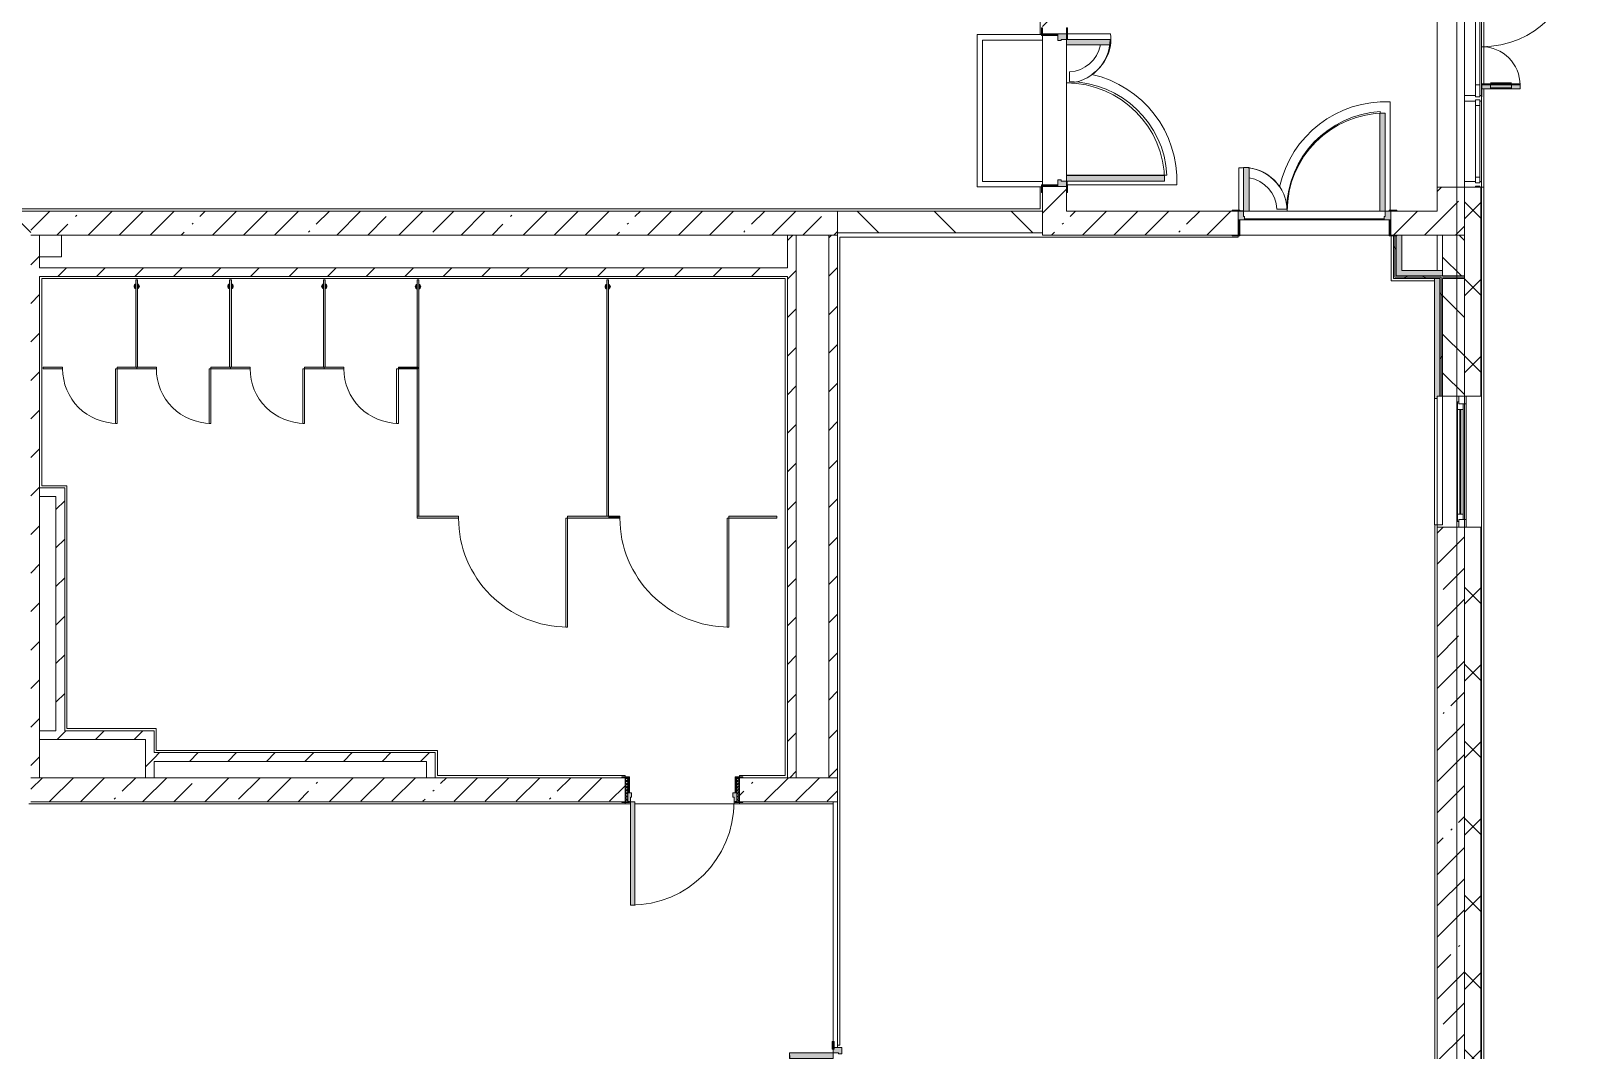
# Model space of a CAD drawing. Header units: millimetres. Extents: x -3708 to 187246, y -8553 to 29000.
# Drawn here: x 172166 to 186341, y 2900 to 12254 of the extents above; entities that cross this region are included whole.
import ezdxf

# ---------------------------------------------------------------- set-up
doc = ezdxf.new("R2010")
doc.units = ezdxf.units.MM
doc.linetypes.add('Осевая', pattern=[3175, 635, -476.25, 1587.5, -476.25])
for name, color, linetype, lineweight, true_color in [('A-DETL-GENF-4', 7, 'Continuous', 5, 0xaaaaaa), ('A-DETL-GENF-5', 7, 'Continuous', 5, 0xe2e2e2), ('A-DOOR-4', 7, 'Continuous', 5, 0xaaaaaa), ('A-DOOR-5', 7, 'Continuous', 5, 0xe2e2e2), ('A-DOOR-FRAM-3', 7, 'Continuous', 5, 0xe2e2e2), ('A-DOOR-FRAM-4', 7, 'Continuous', 5, 0xaaaaaa), ('A-FLOR-1', 7, 'Continuous', 5, 0xaaaaaa), ('A-GENM-1', 7, 'Continuous', 5, 0xe2ddcd), ('I-WALL-2', 7, 'Continuous', 9, 0xe7e7e7)]:
    doc.layers.add(name, color=color, linetype=linetype, lineweight=lineweight, true_color=true_color)
for name, color, linetype, lineweight in [('A-DOOR-6', 7, 'Continuous', 5), ('A-GENM', 7, 'Continuous', 5), ('A-GLAZ-2', 7, 'Continuous', 5), ('A-GLAZ-CWMG-2', 7, 'Continuous', 5), ('A-WALL', 7, 'Continuous', 9), ('A-WALL-2', 7, 'Continuous', 5), ('I-WALL-3', 7, 'Continuous', 5), ('Оси', 7, 'Continuous', 9), ('Оси-2', 7, 'Осевая', 9)]:
    doc.layers.add(name, color=color, linetype=linetype, lineweight=lineweight)
pattern_1 = [(45, (60236.27, 0), (-285.1231, 285.1231), []), (45, (60521.4, 0), (-285.1231, 285.1231), [504.031, -100.806, 16.764, -84.042])]
pattern_2 = [(45, (60236.27, 0), (-176.7767, 176.7767), [])]
pattern_3 = [(45, (60236.3, 0), (-530.33, 530.33), []), (135, (60236.3, 0), (-530.33, -530.33), [])]

# ---------------------------------------------------------------- blocks, each defined once
blk = doc.blocks.new('110_Дверь_СКБ_2Ст - Д-5_п_ Из игровой в коридор-32679362-1_7_1_птичка')
at = {"layer": 'A-DOOR-5'}
for points in [[(616, 110), (662, 110), (662, 1010), (612, 1010), (612, 110)], [(-638, 110), (-588, 110), (-591, 510), (-638, 506), (-638, 112)], [(712, -110), (712, 30), (698, 28), (698, -110)]]:
    blk.add_hatch(color=256, dxfattribs=at).paths.add_polyline_path(points)
h = blk.add_hatch(color=256, dxfattribs=at)
h.paths.add_polyline_path([(652, 30), (712, 30), (712, 110), (662, 109), (662, 60), (652, 60)])
h.paths.add_polyline_path([(-643, 30), (-628, 30), (-628, 60), (-638, 60), (-638, 110), (-688, 110), (-688, 30), (-672, 30)])
at = {"layer": 'A-DOOR-FRAM-3'}
for points in [[(-681, 110), (-672, 112), (-672, 118), (-742, 118), (-742, 110), (-688, 110)], [(-672, -110), (-672, 30), (-688, 30), (-688, -110)], [(718, 110), (768, 110), (768, 118), (698, 118), (698, 110), (712, 110)], [(-672, -118), (-672, -110), (-742, -110), (-742, -118), (-688, -118)], [(763, -118), (768, -118), (763, -110), (698, -110), (698, -118), (759, -118)]]:
    blk.add_hatch(color=256, dxfattribs=at).paths.add_polyline_path(points)
at = {"layer": 'A-DOOR-4'}
for p, q in [((662, 1010), (612, 1010)), ((612, 1010), (612, 110)), ((662, 110), (662, 1010)), ((-638, 510), (-638, 110)), ((-588, 510), (-638, 510)), ((-588, 110), (-588, 510)), ((-638, 110), (-588, 110)), ((612, 110), (662, 110))]:
    blk.add_line(p, q, dxfattribs=at)
for centre, radius, start, end in [((662, 110), 900, 90, 180), ((-638, 110), 400, 360, 90)]:
    blk.add_arc(centre, radius, start, end, dxfattribs=at)
at = {"layer": 'A-DOOR-FRAM-4'}
for p, q in [((-672, 118), (-742, 118)), ((-742, 118), (-742, 110)), ((-742, 110), (-672, 110)), ((-638, 110), (-688, 110)), ((-688, 110), (-688, 30)), ((-688, 30), (-628, 30)), ((-672, 30), (-688, 30)), ((-688, 30), (-688, -110)), ((-672, 110), (-672, 118)), ((-672, -110), (-672, 30)), ((-638, 60), (-638, 110)), ((-628, 60), (-638, 60)), ((-628, 30), (-628, 60)), ((662, 60), (652, 60)), ((652, 60), (652, 30)), ((652, 30), (712, 30)), ((662, 110), (662, 60)), ((712, 110), (662, 110)), ((768, 118), (698, 118)), ((698, 118), (698, 110)), ((698, 110), (768, 110)), ((712, 30), (698, 30)), ((698, 30), (698, -110)), ((712, 30), (712, 110)), ((712, -110), (712, 30)), ((768, 110), (768, 118)), ((-672, -110), (-742, -110)), ((-742, -110), (-742, -118)), ((-742, -118), (-672, -118)), ((-688, -110), (-672, -110)), ((-672, -118), (-672, -110)), ((698, -110), (712, -110)), ((768, -110), (698, -110)), ((698, -110), (698, -118)), ((698, -118), (768, -118)), ((768, -118), (768, -110))]:
    blk.add_line(p, q, dxfattribs=at)
blk = doc.blocks.new('110_Дверь_СКБ_2Ст - Д-1_л_Лестничная клетка EIS60 2-32142534-1_7_1_птичка')
at = {"layer": 'A-DOOR-5'}
for points in [[(640, 1010), (612, 1010), (612, 110), (662, 110), (662, 1010), (640, 1010)], [(-638, 510), (-638, 110), (-588, 110), (-588, 510)], [(712, 30), (697, 30), (700, -110), (712, -110)]]:
    blk.add_hatch(color=256, dxfattribs=at).paths.add_polyline_path(points)
h = blk.add_hatch(color=256, dxfattribs=at)
h.paths.add_polyline_path([(662, 110), (662, 60), (652, 60), (652, 30), (712, 33), (712, 110)])
h.paths.add_polyline_path([(-638, 110), (-688, 110), (-687, 30), (-628, 36), (-628, 60), (-638, 60), (-638, 105)])
at = {"layer": 'A-DOOR-FRAM-3'}
for points in [[(-673, 118), (-743, 118), (-743, 110), (-673, 110)], [(-673, 30), (-688, 30), (-687, -110), (-673, -110), (-673, -21)], [(730, 118), (697, 118), (697, 110), (767, 110), (767, 118)], [(-742, -110), (-743, -110), (-743, -118), (-673, -118), (-674, -110), (-688, -110)], [(767, -110), (697, -110), (699, -118), (767, -118)]]:
    blk.add_hatch(color=256, dxfattribs=at).paths.add_polyline_path(points)
at = {"layer": 'A-DOOR-4'}
for p, q in [((662, 1010), (612, 1010)), ((612, 1010), (612, 110)), ((662, 110), (662, 1010)), ((-638, 510), (-638, 110)), ((-588, 510), (-638, 510)), ((-588, 110), (-588, 510)), ((-638, 110), (-588, 110)), ((612, 110), (662, 110))]:
    blk.add_line(p, q, dxfattribs=at)
for centre, radius, start, end in [((662, 110), 900, 90, 180), ((-638, 110), 400, 360, 90)]:
    blk.add_arc(centre, radius, start, end, dxfattribs=at)
at = {"layer": 'A-DOOR-FRAM-4'}
for p, q in [((-673, 118), (-743, 118)), ((-743, 118), (-743, 110)), ((-743, 110), (-673, 110)), ((-638, 110), (-688, 110)), ((-688, 110), (-688, 30)), ((-688, 30), (-628, 30)), ((-673, 30), (-688, 30)), ((-688, 30), (-688, -110)), ((-673, 110), (-673, 118)), ((-673, -110), (-673, 30)), ((-638, 60), (-638, 110)), ((-628, 60), (-638, 60)), ((-628, 30), (-628, 60)), ((662, 60), (652, 60)), ((652, 60), (652, 30)), ((652, 30), (712, 30)), ((662, 110), (662, 60)), ((712, 110), (662, 110)), ((767, 118), (697, 118)), ((697, 118), (697, 110)), ((697, 110), (767, 110)), ((712, 30), (697, 30)), ((697, 30), (697, -110)), ((712, 30), (712, 110)), ((712, -110), (712, 30)), ((767, 110), (767, 118)), ((-673, -110), (-743, -110)), ((-743, -110), (-743, -118)), ((-743, -118), (-673, -118)), ((-688, -110), (-673, -110)), ((-673, -118), (-673, -110)), ((697, -110), (712, -110)), ((767, -110), (697, -110)), ((697, -110), (697, -118)), ((697, -118), (767, -118)), ((767, -118), (767, -110))]:
    blk.add_line(p, q, dxfattribs=at)
blk = doc.blocks.new('120_Окно_СКБ_1Ст - 120_Окно_СКБ_1Ст 1200х2500_h_ с форточкой 3-24161067-1_7_1_птичка')
at = {"layer": 'A-GLAZ-2'}
for p, q in [((-600, -127), (-600, -57)), ((-600, -57), (-530, -57)), ((600, -57), (-600, -57)), ((-530, -127), (-600, -127)), ((-600, -127), (-550, -127)), ((-530, -127), (-550, -127)), ((-550, -127), (-550, -137)), ((-550, -137), (550, -137)), ((550, -137), (-550, -137)), ((-530, -57), (-530, -127)), ((530, -87), (-530, -87)), ((-530, -87), (-530, -127)), ((-480, -137), (-480, -87)), ((-480, -107), (480, -107)), ((480, -117), (-480, -117)), ((480, -137), (480, -87)), ((530, -127), (530, -57)), ((530, -57), (600, -57)), ((530, -127), (530, -87)), ((600, -127), (530, -127)), ((550, -127), (530, -127)), ((550, -127), (600, -127)), ((550, -137), (550, -127)), ((600, -57), (600, -127))]:
    blk.add_line(p, q, dxfattribs=at)
blk = doc.blocks.new('PNS_Панель прямоугольная - Нр_Стекло - 40мм-24160822-1_7_1_птичка')
at = {"layer": 'A-GLAZ-2'}
for p, q in [((-380, 0), (-380, 40)), ((-380, 40), (-330, 40)), ((-330, 40), (330, 40)), ((-330, 40), (-330, 0)), ((380, 40), (330, 40)), ((330, 40), (330, 0)), ((380, 0), (380, 40)), ((-330, 0), (-380, 0)), ((-330, 0), (330, 0)), ((330, 0), (380, 0))]:
    blk.add_line(p, q, dxfattribs=at)
blk = doc.blocks.new('Прямоугольный импост - Импост структурный с накладкой - 160мм-23689442-1_7_1_птичка')
at = {"layer": 'A-GLAZ-CWMG-2'}
for p, q in [((125081, 11610), (125081, 10870)), ((125238, 11610), (125238, 10870))]:
    blk.add_line(p, q, dxfattribs=at)
blk = doc.blocks.new('Дверь_Витражная_СКБ_2Ст - ВН-6-31912847-1_7_1_птичка')
at = {"layer": 'A-DETL-GENF-5'}
for points in [[(-643, -20), (-643, -370), (-598, -370), (-598, -20)], [(562, -39), (562, -884), (607, -884), (607, -20), (562, -20)], [(607, -17), (607, -20), (667, -17)]]:
    blk.add_hatch(color=256, dxfattribs=at).paths.add_polyline_path(points)
at = {"layer": 'A-DETL-GENF-4'}
for p, q in [((-607, -20), (-715, -20)), ((-715, -20), (-607, -20)), ((-598, -20), (-643, -20)), ((-643, -370), (-643, -20)), ((-598, -20), (-643, -20)), ((-643, -20), (-643, -370)), ((-643, -100), (-598, -100)), ((-633, -290), (-633, -100)), ((-598, -370), (-598, -20)), ((-598, -370), (-598, -20)), ((-589, -290), (-589, -100)), ((553, -804), (553, -100)), ((562, -20), (607, -20)), ((562, -884), (562, -20)), ((562, -20), (562, -884)), ((607, -20), (562, -20)), ((607, -100), (562, -100)), ((597, -804), (597, -100)), ((607, -884), (607, -20)), ((607, -884), (607, -20)), ((607, -20), (715, -20)), ((607, -20), (715, -20)), ((-643, -290), (-598, -290)), ((-643, -370), (-598, -370)), ((-643, -370), (-598, -370)), ((607, -804), (562, -804)), ((607, -884), (562, -884)), ((562, -884), (607, -884))]:
    blk.add_line(p, q, dxfattribs=at)
at = {"layer": 'A-DOOR-4'}
for p, q in [((-715, 40), (-607, 40)), ((-715, 0), (-715, 40)), ((-607, 40), (-607, 0)), ((607, 40), (715, 40)), ((607, 0), (607, 40)), ((715, 40), (715, 0)), ((-607, 0), (-715, 0)), ((-607, -370), (-607, -20)), ((715, 0), (607, 0)), ((607, -884), (607, -20))]:
    blk.add_line(p, q, dxfattribs=at)
for centre, radius, start, end in [((-607, -20), 350, 270, 0), ((607, -20), 864, 180, 270)]:
    blk.add_arc(centre, radius, start, end, dxfattribs=at)
blk = doc.blocks.new('Прямоугольный импост - Импост структурный с накладкой - 160мм-23689444-1_7_1_птичка')
at = {"layer": 'A-GLAZ-CWMG-2'}
for p, q in [((125081, 13070), (125081, 11660)), ((125238, 13070), (125238, 11660)), ((125181, 12972), (125181, 11758)), ((125221, 12972), (125221, 11758))]:
    blk.add_line(p, q, dxfattribs=at)
blk = doc.blocks.new('Прямоугольный импост - Импост структурный с накладкой - 160мм-22960522-1_7_1_птичка')
at = {"layer": 'A-GLAZ-CWMG-2'}
for p, q in [((-25, 0), (-25, 17)), ((-25, 17), (25, 17)), ((25, 17), (25, 0)), ((-25, -140), (-25, -40)), ((25, -140), (-25, -140)), ((25, -40), (25, -140))]:
    blk.add_line(p, q, dxfattribs=at)
blk = doc.blocks.new('Прямоугольный импост - Импост структурный с накладкой - 160мм-18691766-1_7_1_птичка')
at = {"layer": 'A-GLAZ-CWMG-2'}
for p, q in [((0, 17), (-50, 17)), ((-50, 17), (-50, 0)), ((-10, -40), (-10, 0)), ((-10, 0), (0, 0)), ((0, 0), (0, 17)), ((-50, -40), (-50, -140)), ((-50, -140), (0, -140)), ((0, -40), (-10, -40)), ((0, -140), (0, -40))]:
    blk.add_line(p, q, dxfattribs=at)
blk = doc.blocks.new('110_Дверь_СКБ_2Ст - Д-5_п__в составе перегородки _не входит в спец__-32680960-1_7_1_птичка')
at = {"layer": 'A-DOOR-5'}
for points in [[(-638, 0), (-588, 0), (-588, 901), (-638, 901), (-638, 40)], [(612, 0), (662, 0), (662, 401), (612, 401), (612, 40)]]:
    blk.add_hatch(color=256, dxfattribs=at).paths.add_polyline_path(points)
h = blk.add_hatch(color=256, dxfattribs=at)
h.paths.add_polyline_path([(-688, -20), (-688, -79), (-628, -79), (-628, -49), (-638, -49), (-638, 0), (-688, 0)])
h.paths.add_polyline_path([(652, -49), (652, -79), (712, -79), (712, 0), (662, 0), (662, -49)])
at = {"layer": 'A-DOOR-FRAM-3'}
for points in [[(-743, 3), (-743, 0), (-673, 0), (-673, 8), (-743, 8)], [(697, 0), (767, 0), (767, 8), (697, 8)], [(-743, -9), (-688, -9), (-688, -1), (-743, -1)], [(712, -9), (767, -9), (767, -1), (712, -1)]]:
    blk.add_hatch(color=256, dxfattribs=at).paths.add_polyline_path(points)
at = {"layer": 'A-DOOR-4'}
for p, q in [((-638, 901), (-638, 0)), ((-588, 901), (-638, 901)), ((-588, 0), (-588, 901)), ((662, 401), (612, 401)), ((612, 401), (612, 0)), ((662, 0), (662, 401)), ((-638, 0), (-588, 0)), ((612, 0), (662, 0))]:
    blk.add_line(p, q, dxfattribs=at)
for centre, radius, start, end in [((-638, 0), 900, 0, 90), ((662, 0), 400, 90, 180)]:
    blk.add_arc(centre, radius, start, end, dxfattribs=at)
at = {"layer": 'A-DOOR-FRAM-4'}
for p, q in [((-673, 8), (-743, 8)), ((-743, 8), (-743, 0)), ((-743, 0), (-673, 0)), ((-638, 0), (-688, 0)), ((-688, 0), (-688, -79)), ((-673, 0), (-688, 0)), ((-688, 0), (-688, -1)), ((-673, 0), (-673, 8)), ((-673, -1), (-673, 0)), ((-638, -49), (-638, 0)), ((662, 0), (662, -49)), ((712, 0), (662, 0)), ((767, 8), (697, 8)), ((697, 8), (697, 0)), ((712, 0), (697, 0)), ((697, 0), (697, -1)), ((697, 0), (767, 0)), ((712, -79), (712, 0)), ((712, -1), (712, 0)), ((767, 0), (767, 8)), ((-673, -1), (-743, -1)), ((-743, -1), (-743, -9)), ((-743, -9), (-673, -9)), ((-688, -79), (-628, -79)), ((-688, -1), (-673, -1)), ((-673, -9), (-673, -1)), ((-628, -49), (-638, -49)), ((-628, -79), (-628, -49)), ((662, -49), (652, -49)), ((652, -49), (652, -79)), ((652, -79), (712, -79)), ((697, -1), (712, -1)), ((767, -1), (697, -1)), ((697, -1), (697, -9)), ((697, -9), (767, -9)), ((767, -9), (767, -1))]:
    blk.add_line(p, q, dxfattribs=at)
blk = doc.blocks.new('110_Дверь_СКБ_1Ст_Внутренняя1 - Д-7а_л__950x2100h_Туалет-V194-1_7_1_птичка')
at = {"layer": 'A-DOOR-4'}
h = blk.add_hatch(dxfattribs=at)
h.set_pattern_fill('FP_118', color=256, style=0, pattern_type=2)
h.set_pattern_definition([(135, (1776.41, 174.685), (-14.14214, -14.14214), []), (225, (1776.41, 174.685), (14.14214, -14.14214), [])])
h.paths.add_polyline_path([(537.5, 110), (512.5, 104.2), (512.5, -110), (537.5, -110), (537.5, 104.2)])
at = {"layer": 'A-DOOR-5'}
h = blk.add_hatch(color=256, dxfattribs=at)
h.paths.add_polyline_path([(-487.5, 110), (-483, 30), (-452.5, 30.3), (-452.5, 70), (-462.5, 70), (-462.5, 110)])
h.paths.add_polyline_path([(487.5, 110), (487.5, 70), (477.5, 70), (477.5, 30), (512.5, 30), (512.5, 110)])
at = {"layer": 'A-DOOR-FRAM-3'}
for points in [[(447.5, 1060), (447.5, 110), (487.5, 110), (487.5, 1060)], [(-492.5, 118), (-542.5, 118), (-542.5, 110), (-472.5, 110), (-472.5, 118), (-487.5, 118)], [(-487.5, 30), (-487.5, -110), (-472.5, -110), (-472.5, 30), (-483, 30)], [(567.5, 118), (497.5, 118), (497.5, 110), (567.5, 110)], [(497.5, 30), (497.5, -110), (512.5, -110), (512.5, 30)], [(-542.5, -110), (-542.5, -118), (-472.5, -118), (-472.5, -110), (-512.5, -110)], [(512.5, -110), (497.5, -110), (497.5, -118), (567.5, -118), (567.5, -110), (537.5, -110)]]:
    blk.add_hatch(color=256, dxfattribs=at).paths.add_polyline_path(points)
at = {"layer": 'A-DOOR-FRAM-4'}
h = blk.add_hatch(dxfattribs=at)
h.set_pattern_fill('FP_119', color=256, style=0, pattern_type=2)
h.set_pattern_definition([(45, (-346.384, 174.685), (-14.1421, 14.1421), []), (135, (-346.384, 174.685), (-14.1421, -14.1421), [])])
h.paths.add_polyline_path([(-512.5, 110), (-512.5, -110), (-487.5, -110), (-487.5, 110)])
at = {"layer": 'A-DOOR-4'}
for p, q in [((487.5, 1060), (447.5, 1060)), ((447.5, 1060), (447.5, 110)), ((487.5, 110), (487.5, 1060)), ((447.5, 110), (487.5, 110))]:
    blk.add_line(p, q, dxfattribs=at)
blk.add_arc((487.5, 110), 950, 90, 180, dxfattribs=at)
at = {"layer": 'A-DOOR-FRAM-4'}
for p, q in [((-472.5, 118), (-542.5, 118)), ((-542.5, 118), (-542.5, 110)), ((-542.5, 110), (-472.5, 110)), ((-487.5, 110), (-512.5, 110)), ((-512.5, 110), (-512.5, -110)), ((-462.5, 110), (-487.5, 110)), ((-487.5, 110), (-487.5, 30)), ((-487.5, -110), (-487.5, 110)), ((-472.5, 110), (-487.5, 110)), ((-487.5, 110), (-487.5, 109)), ((-487.5, 109), (-472.5, 109)), ((-487.5, 30), (-452.5, 30)), ((-472.5, 30), (-487.5, 30)), ((-487.5, 30), (-487.5, -110)), ((-472.5, 110), (-472.5, 118)), ((-472.5, 109), (-472.5, 110)), ((-472.5, -110), (-472.5, 30)), ((-462.5, 70), (-462.5, 110)), ((-452.5, 70), (-462.5, 70)), ((-452.5, 30), (-452.5, 70)), ((487.5, 70), (477.5, 70)), ((477.5, 70), (477.5, 30)), ((477.5, 30), (512.5, 30)), ((487.5, 110), (487.5, 70)), ((512.5, 110), (487.5, 110)), ((567.5, 118), (497.5, 118)), ((497.5, 118), (497.5, 110)), ((512.5, 110), (497.5, 110)), ((497.5, 110), (497.5, 109)), ((497.5, 110), (567.5, 110)), ((497.5, 109), (512.5, 109)), ((512.5, 30), (497.5, 30)), ((497.5, 30), (497.5, -110)), ((512.5, 30), (512.5, 110)), ((537.5, 110), (512.5, 110)), ((512.5, 110), (512.5, -110)), ((512.5, 109), (512.5, 110)), ((512.5, -110), (512.5, 30)), ((537.5, -110), (537.5, 110)), ((567.5, 110), (567.5, 118)), ((-472.5, -110), (-542.5, -110)), ((-542.5, -110), (-542.5, -118)), ((-542.5, -118), (-472.5, -118)), ((-512.5, -110), (-487.5, -110)), ((-487.5, -110), (-472.5, -110)), ((-472.5, -118), (-472.5, -110)), ((497.5, -110), (512.5, -110)), ((567.5, -110), (497.5, -110)), ((497.5, -110), (497.5, -118)), ((497.5, -118), (567.5, -118)), ((512.5, -110), (537.5, -110)), ((567.5, -118), (567.5, -110))]:
    blk.add_line(p, q, dxfattribs=at)
blk = doc.blocks.new('131_Сантехническая перегородка_Дверь 5 - СД-1-30835617-1_7_1_птичка')
at = {"layer": 'A-GENM-1'}
for points in [[(250, 8), (70, 8), (70, -8), (250, -8)], [(930, 8), (750, 8), (750, -8), (930, -8)]]:
    blk.add_hatch(color=256, dxfattribs=at).paths.add_polyline_path(points)
at = {"layer": 'A-DOOR-6'}
for p, q in [((266, 508), (250, 508)), ((250, 8), (250, 508)), ((266, 8), (266, 508)), ((266, 8), (250, 8))]:
    blk.add_line(p, q, dxfattribs=at)
blk.add_arc((250, 8), 500, 360, 90, dxfattribs=at)
at = {"layer": 'A-GENM'}
for p, q in [((250, 8), (70, 8)), ((70, 8), (70, -8)), ((250, -8), (250, 8)), ((930, 8), (750, 8)), ((750, 8), (750, -8)), ((930, -8), (930, 8)), ((70, -8), (250, -8)), ((750, -8), (930, -8))]:
    blk.add_line(p, q, dxfattribs=at)
blk = doc.blocks.new('131_Сантехническая перегородка_Дверь 5 - СД-1-V195-1_7_1_птичка')
at = {"layer": 'A-GENM-1'}
for points in [[(78, 8), (78, -8), (250, -8), (250, 8)], [(750, 8), (750, -8), (930, -8), (930, 8), (922, 8)]]:
    blk.add_hatch(color=256, dxfattribs=at).paths.add_polyline_path(points)
at = {"layer": 'A-DOOR-6'}
for p, q in [((266, 508), (250, 508)), ((250, 8), (250, 508)), ((266, 8), (266, 508)), ((266, 8), (250, 8))]:
    blk.add_line(p, q, dxfattribs=at)
blk.add_arc((250, 8), 500, 360, 90, dxfattribs=at)
at = {"layer": 'A-GENM'}
for p, q in [((250, 8), (70, 8)), ((70, 8), (70, -8)), ((250, -8), (250, 8)), ((930, 8), (750, 8)), ((750, 8), (750, -8)), ((930, -8), (930, 8)), ((70, -8), (250, -8)), ((750, -8), (930, -8))]:
    blk.add_line(p, q, dxfattribs=at)
blk = doc.blocks.new('131_Сантехническая перегородка 6 - СП-1-30839354-1_7_1_птичка')
at = {"layer": 'A-GENM-1'}
blk.add_hatch(color=256, dxfattribs=at).paths.add_polyline_path([(800, -8), (800, 8), (0, 8), (0, -8), (299, -8)])
at = {"layer": 'A-GENM'}
for p, q in [((800, 8), (0, 8)), ((0, 8), (0, -8)), ((800, -8), (800, 8)), ((0, -8), (800, -8))]:
    blk.add_line(p, q, dxfattribs=at)
at = {"layer": 'A-GENM', "flags": 128}
for points in [[(71, 8), (71, 9), (71, 9), (70, 9), (70, 10), (70, 10), (69, 11), (69, 11), (68, 12), (68, 12), (67, 12), (67, 13), (66, 13), (66, 13), (65, 14), (65, 14), (64, 14), (64, 14), (63, 14), (62, 15), (62, 15), (61, 15), (61, 15), (60, 15), (59, 15), (59, 15), (58, 15), (58, 15), (57, 15), (56, 15), (56, 15), (55, 15), (55, 15), (54, 14), (54, 14), (53, 14), (52, 14), (52, 13), (51, 13), (51, 13), (50, 13), (50, 12), (49, 12), (49, 11), (48, 11), (48, 11), (48, 10), (47, 10), (47, 9), (46, 9), (46, 8), (46, 8)], [(46, -8), (46, -9), (47, -9), (47, -9), (47, -10), (48, -10), (48, -11), (49, -11), (49, -12), (50, -12), (50, -12), (51, -13), (51, -13), (52, -13), (52, -14), (53, -14), (53, -14), (54, -14), (54, -14), (55, -15), (56, -15), (56, -15), (57, -15), (57, -15), (58, -15), (59, -15), (59, -15), (60, -15), (60, -15), (61, -15), (62, -15), (62, -15), (63, -15), (63, -14), (64, -14), (64, -14), (65, -14), (66, -13), (66, -13), (67, -13), (67, -13), (68, -12), (68, -12), (69, -11), (69, -11), (69, -11), (70, -10), (70, -10), (71, -9), (71, -9), (71, -8), (71, -8)]]:
    blk.add_lwpolyline(points, dxfattribs=at)
at = {"layer": 'A-GENM'}
for radius, start, end in [(24.6, 19.9113, 160.0887), (17.6, 45, 135), (17.6, 45, 135), (15.1, 45, 135), (24.6, 199.9113, 340.0887), (17.6, 225, 315), (17.6, 225, 315), (15.1, 225, 315)]:
    blk.add_arc((59, 0), radius, start, end, dxfattribs=at)
blk = doc.blocks.new('131_Сантехническая перегородка 7 - СП-1-30858579-1_7_1_птичка')
at = {"layer": 'A-GENM-1'}
blk.add_hatch(color=256, dxfattribs=at).paths.add_polyline_path([(2166, 8), (-4, 8), (-4, -8), (2166, -8)])
at = {"layer": 'A-GENM'}
for p, q in [((2166, 8), (-4, 8)), ((-4, 8), (-4, -8)), ((2166, -8), (2166, 8)), ((-4, -8), (2166, -8))]:
    blk.add_line(p, q, dxfattribs=at)
at = {"layer": 'A-GENM', "flags": 128}
for points in [[(71, 8), (71, 9), (71, 9), (70, 9), (70, 10), (70, 10), (69, 11), (69, 11), (68, 12), (68, 12), (67, 12), (67, 13), (66, 13), (66, 13), (65, 14), (65, 14), (64, 14), (64, 14), (63, 14), (62, 15), (62, 15), (61, 15), (61, 15), (60, 15), (59, 15), (59, 15), (58, 15), (58, 15), (57, 15), (56, 15), (56, 15), (55, 15), (55, 15), (54, 14), (54, 14), (53, 14), (52, 14), (52, 13), (51, 13), (51, 13), (50, 13), (50, 12), (49, 12), (49, 11), (48, 11), (48, 11), (48, 10), (47, 10), (47, 9), (46, 9), (46, 8), (46, 8)], [(46, -8), (46, -9), (47, -9), (47, -9), (47, -10), (48, -10), (48, -11), (49, -11), (49, -12), (50, -12), (50, -12), (51, -13), (51, -13), (52, -13), (52, -14), (53, -14), (53, -14), (54, -14), (54, -14), (55, -15), (56, -15), (56, -15), (57, -15), (57, -15), (58, -15), (59, -15), (59, -15), (60, -15), (60, -15), (61, -15), (62, -15), (62, -15), (63, -15), (63, -14), (64, -14), (64, -14), (65, -14), (66, -13), (66, -13), (67, -13), (67, -13), (68, -12), (68, -12), (69, -11), (69, -11), (69, -11), (70, -10), (70, -10), (71, -9), (71, -9), (71, -8), (71, -8)]]:
    blk.add_lwpolyline(points, dxfattribs=at)
at = {"layer": 'A-GENM'}
for radius, start, end in [(24.6, 19.9113, 160.0887), (17.6, 45, 135), (17.6, 45, 135), (15.1, 45, 135), (24.6, 199.9113, 340.0887), (17.6, 225, 315), (17.6, 225, 315), (15.1, 225, 315)]:
    blk.add_arc((59, 0), radius, start, end, dxfattribs=at)
blk = doc.blocks.new('131_Сантехническая перегородка_Дверь МГН - СД-1-30883454-1_7_1_птичка')
at = {"layer": 'A-GENM-1'}
for points in [[(10, 8), (-370, 8), (-367, -8), (10, -8)], [(1390, 8), (1010, 8), (1010, -8), (1390, -8)]]:
    blk.add_hatch(color=256, dxfattribs=at).paths.add_polyline_path(points)
at = {"layer": 'A-DOOR-6'}
for p, q in [((10, 1008), (26, 1008)), ((10, 8), (10, 1008)), ((26, 8), (26, 1008)), ((10, 8), (26, 8))]:
    blk.add_line(p, q, dxfattribs=at)
blk.add_arc((10, 8), 1000, 360, 90, dxfattribs=at)
at = {"layer": 'A-GENM'}
for p, q in [((10, 8), (-370, 8)), ((-370, 8), (-370, -8)), ((10, -8), (10, 8)), ((1390, 8), (1010, 8)), ((1010, 8), (1010, -8)), ((1390, -8), (1390, 8)), ((-370, -8), (10, -8)), ((1010, -8), (1390, -8))]:
    blk.add_line(p, q, dxfattribs=at)
blk = doc.blocks.new('131_Сантехническая перегородка_Дверь МГН 2 - СД-1-30897608-1_7_1_птичка')
at = {"layer": 'A-GENM-1'}
for points in [[(10, 8), (-430, 8), (-430, -8), (10, -8)], [(1010, 8), (1010, -8), (1110, -8), (1110, 8)]]:
    blk.add_hatch(color=256, dxfattribs=at).paths.add_polyline_path(points)
at = {"layer": 'A-DOOR-6'}
for p, q in [((10, 1008), (26, 1008)), ((10, 8), (10, 1008)), ((26, 8), (26, 1008)), ((10, 8), (26, 8))]:
    blk.add_line(p, q, dxfattribs=at)
blk.add_arc((10, 8), 1000, 360, 90, dxfattribs=at)
at = {"layer": 'A-GENM'}
for p, q in [((10, 8), (-430, 8)), ((-430, 8), (-430, -8)), ((10, -8), (10, 8)), ((1110, 8), (1010, 8)), ((1010, 8), (1010, -8)), ((1110, -8), (1110, 8)), ((-430, -8), (10, -8)), ((1010, -8), (1110, -8))]:
    blk.add_line(p, q, dxfattribs=at)

msp = doc.modelspace()

# ---------------------------------------------------------------- hatches: boundary and pattern name
at = {"layer": 'A-WALL-2'}
h = msp.add_hatch(dxfattribs=at)
h.set_pattern_fill('FP_111', color=256, style=0, pattern_type=2)
h.set_pattern_definition([(45, (60236.27, 0), (-353.5534, 353.5534), []), (135, (60236.27, 0), (-353.5534, -353.5534), [])])
h.paths.add_polyline_path([(185466.3, -250), (185466.3, 7700), (185316.3, 7700), (185316.3, -250), (185426.3, -250)])
h.paths.add_polyline_path([(185426.3, 8900), (185466.3, 8900), (185466.3, 10820), (185316.3, 10820), (185316.3, 8900), (185380.2, 8900)])
h.paths.add_polyline_path([(185466.3, 13120), (185466.3, 13670), (185316.3, 13670), (185316.3, 13120), (185426.3, 13120)])
h.paths.add_polyline_path([(185466.3, 15220), (185466.3, 21550), (185316.3, 21550), (185316.3, 15220), (185426.3, 15220)])
h = msp.add_hatch(dxfattribs=at)
h.set_pattern_fill('FP_93', color=256, style=0, pattern_type=2)
h.set_pattern_definition([(135, (60236.27, 0), (-176.7767, -176.7767), [])])
h.paths.add_polyline_path([(185316.3, 8900), (185316.3, 9980), (185116.3, 9980), (185116.3, 8900), (185183.5, 8900)])
h.paths.add_polyline_path([(185116.3, 10005), (185316.3, 10005), (185316.3, 10380), (185116.3, 10380), (185116.3, 10043.2)])
at = {"layer": 'I-WALL-2'}
for points in [[(184691.3, 10005), (184741.3, 10005), (184741.3, 10380), (184696.3, 10380), (184691.3, 10229.8)], [(185041.3, 10005), (185116.3, 10005), (185113.1, 10055), (184741.3, 10055), (184741.3, 10005)], [(185046.3, 8879.5), (185066.3, 8879.5), (185066.3, 8900), (185091.3, 8900), (185091.3, 9980), (185041.3, 9980), (185041.3, 8879.5)]]:
    msp.add_hatch(color=256, dxfattribs=at).paths.add_polyline_path(points)
at = {"layer": 'I-WALL-3'}
h = msp.add_hatch(dxfattribs=at)
h.set_pattern_fill('FP_92', color=256, style=0, pattern_type=2)
h.set_pattern_definition(pattern_1)
h.paths.add_polyline_path([(185066.3, 10600), (185316.3, 10600), (185316.3, 10820), (185066.3, 10820), (185066.3, 10790.2)])
h.paths.add_polyline_path([(185066.3, 13120), (185316.3, 13120), (185316.3, 13670), (185066.3, 13670), (185066.3, 13450)])
h.paths.add_polyline_path([(185316.3, 15220), (185316.3, 21400), (185066.3, 21400), (185066.3, 15220), (185175.8, 15220)])
h = msp.add_hatch(dxfattribs=at)
h.set_pattern_fill('FP_92', color=256, style=0, pattern_type=2)
h.set_pattern_definition(pattern_1)
h.paths.add_polyline_path([(181666.3, 10380), (181666.3, 10825), (181446.3, 10825), (181446.3, 10380)])
h.paths.add_polyline_path([(181586.3, 12225), (181666.3, 12225), (181666.3, 13400), (181446.3, 13400), (181446.3, 12225)])
h.paths.add_polyline_path([(181458.3, 13900), (181666.3, 13900), (181666.3, 18600), (181446.3, 18600), (181446.3, 13900)])
h = msp.add_hatch(dxfattribs=at)
h.set_pattern_fill('FP_110', color=256, style=0, pattern_type=2)
h.set_pattern_definition([(135, (60236.27, 0), (-353.5534, -353.5534), [])])
h.paths.add_polyline_path([(181446.3, 10400), (181446.3, 10600), (179566.3, 10600), (179566.3, 10400), (181426.3, 10400)])
h.paths.add_polyline_path([(167886.3, 10400), (167941.3, 10400), (167941.3, 10600), (167586.3, 10600), (167586.3, 10400), (167606.3, 10400)])
h.paths.add_polyline_path([(169906.3, 10400), (170466.3, 10400), (170463.3, 10600), (169341.3, 10600), (169341.3, 10400), (169886.3, 10400)])
h.paths.add_polyline_path([(172146.3, 10400), (172166.3, 10402.5), (172166.3, 10600), (171416.3, 10600), (171421.2, 10400), (172144.3, 10400)])
h = msp.add_hatch(dxfattribs=at)
h.set_pattern_fill('FP_92', color=256, style=0, pattern_type=2)
h.set_pattern_definition(pattern_1)
h.paths.add_polyline_path([(172166.3, 10380), (179566.3, 10380), (179566.3, 10600), (172166.3, 10600), (172166.3, 10400)])
h = msp.add_hatch(dxfattribs=at)
h.set_pattern_fill('FP_92', color=256, style=0, pattern_type=2)
h.set_pattern_definition(pattern_1)
h.paths.add_polyline_path([(184696.3, 10380), (185316.3, 10380), (185316.3, 10600), (184641.3, 10600), (184646.3, 10380), (184687.3, 10380)])
h.paths.add_polyline_path([(183186.3, 10380), (183241.3, 10380), (183241.3, 10600), (181666.3, 10600), (181666.3, 10380), (183100.4, 10380)])
h = msp.add_hatch(dxfattribs=at)
h.set_pattern_fill('FP_109', color=256, style=0, pattern_type=2)
h.set_pattern_definition(pattern_2)
h.paths.add_polyline_path([(172166.3, 5400), (172246.3, 5400), (172246.3, 10380), (172166.3, 10380), (172166.3, 5403.3)])
h = msp.add_hatch(dxfattribs=at)
h.set_pattern_fill('FP_109', color=256, style=0, pattern_type=2)
h.set_pattern_definition(pattern_2)
h.paths.add_polyline_path([(179186.3, 5400), (179186.3, 10380), (179106.3, 10380), (179106.3, 5400)])
h = msp.add_hatch(dxfattribs=at)
h.set_pattern_fill('FP_109', color=256, style=0, pattern_type=2)
h.set_pattern_definition(pattern_2)
h.paths.add_polyline_path([(179486.3, 5400), (179566.3, 5400), (179566.3, 10380), (179486.3, 10380), (179486.3, 5420)])
h = msp.add_hatch(dxfattribs=at)
h.set_pattern_fill('FP_203', color=256, style=0, pattern_type=2)
h.set_pattern_definition(pattern_3)
h.paths.add_polyline_path([(184666.3, 9980), (184678.8, 9980), (184678.8, 10372), (184666.3, 10372), (184666.3, 10360)])
h = msp.add_hatch(dxfattribs=at)
h.set_pattern_fill('FP_203', color=256, style=0, pattern_type=2)
h.set_pattern_definition(pattern_3)
h.paths.add_polyline_path([(184687.3, 9992.5), (184691.3, 9992.5), (184687.3, 10372), (184678.8, 10372), (184678.8, 9992.5)])
h = msp.add_hatch(dxfattribs=at)
h.set_pattern_fill('FP_109', color=256, style=0, pattern_type=2)
h.set_pattern_definition(pattern_2)
h.paths.add_polyline_path([(177616.3, 10000), (179106.3, 10000), (179106.3, 10080), (172246.3, 10080), (172246.3, 10000), (176325.3, 10000)])
h = msp.add_hatch(dxfattribs=at)
h.set_pattern_fill('FP_203', color=256, style=0, pattern_type=2)
h.set_pattern_definition(pattern_3)
h.paths.add_polyline_path([(185066.3, 9980), (185103.8, 9980), (185103.8, 9992.5), (184678.8, 9992.5), (184678.8, 9980), (185063.9, 9980)])
h.paths.add_polyline_path([(185316.3, 9980), (185316.3, 9992.5), (185116.3, 9992.5), (185116.3, 9980), (185179.9, 9980)])
h = msp.add_hatch(dxfattribs=at)
h.set_pattern_fill('FP_203', color=256, style=0, pattern_type=2)
h.set_pattern_definition(pattern_3)
h.paths.add_polyline_path([(185316.3, 9992.5), (185316.3, 10005), (184691.3, 10005), (184691.3, 9992.5), (185184.2, 9992.5)])
h = msp.add_hatch(dxfattribs=at)
h.set_pattern_fill('FP_203', color=256, style=0, pattern_type=2)
h.set_pattern_definition(pattern_3)
h.paths.add_polyline_path([(185091.3, 8900), (185103.8, 8900), (185103.8, 9980), (185091.3, 9980), (185091.3, 9669.3)])
h = msp.add_hatch(dxfattribs=at)
h.set_pattern_fill('FP_203', color=256, style=0, pattern_type=2)
h.set_pattern_definition(pattern_3)
h.paths.add_polyline_path([(185103.8, 8900), (185116.3, 8900), (185116.3, 9992.5), (185103.8, 9992.5), (185103.8, 9620.2)])
h = msp.add_hatch(dxfattribs=at)
h.set_pattern_fill('FP_109', color=256, style=0, pattern_type=2)
h.set_pattern_definition(pattern_2)
h.paths.add_polyline_path([(172396.3, 5830), (172476.3, 5830), (172476.3, 7980), (172396.3, 7980), (172396.3, 6700)])
h = msp.add_hatch(dxfattribs=at)
h.set_pattern_fill('FP_92', color=256, style=0, pattern_type=2)
h.set_pattern_definition(pattern_1)
h.paths.add_polyline_path([(185316.3, -100), (185316.3, 7700), (185066.3, 7700), (185066.3, -100)])
h = msp.add_hatch(dxfattribs=at)
h.set_pattern_fill('FP_109', color=256, style=0, pattern_type=2)
h.set_pattern_definition(pattern_2)
h.paths.add_polyline_path([(170466.3, 6620), (170516.3, 6620), (170516.3, 6700), (169986.3, 6700), (169986.3, 6620), (170386.3, 6620)])
h.paths.add_polyline_path([(172146.3, 6620), (172166.3, 6620), (172166.3, 6700), (171466.3, 6700), (171466.3, 6620), (171496.3, 6620)])
h = msp.add_hatch(dxfattribs=at)
h.set_pattern_fill('FP_109', color=256, style=0, pattern_type=2)
h.set_pattern_definition(pattern_2)
h.paths.add_polyline_path([(173216.3, 5750), (173216.3, 5830), (172246.3, 5830), (172246.3, 5750), (172608.9, 5750)])
h = msp.add_hatch(dxfattribs=at)
h.set_pattern_fill('FP_109', color=256, style=0, pattern_type=2)
h.set_pattern_definition(pattern_2)
h.paths.add_polyline_path([(173216.3, 5400), (173296.3, 5400), (173296.3, 5830), (173216.3, 5830), (173216.3, 5650)])
h = msp.add_hatch(dxfattribs=at)
h.set_pattern_fill('FP_109', color=256, style=0, pattern_type=2)
h.set_pattern_definition(pattern_2)
h.paths.add_polyline_path([(173316.3, 5550), (175796.3, 5550), (175796.3, 5630), (173296.3, 5630), (173296.3, 5550)])
h = msp.add_hatch(dxfattribs=at)
h.set_pattern_fill('FP_109', color=256, style=0, pattern_type=2)
h.set_pattern_definition(pattern_2)
h.paths.add_polyline_path([(175796.3, 5400), (175876.3, 5400), (175876.3, 5630), (175796.3, 5630), (175796.3, 5420)])
h = msp.add_hatch(dxfattribs=at)
h.set_pattern_fill('FP_92', color=256, style=0, pattern_type=2)
h.set_pattern_definition(pattern_1)
h.paths.add_polyline_path([(178737.4, 5180), (179566.3, 5185.8), (179566.3, 5400), (178666.3, 5400), (178666.3, 5180), (178706, 5180)])
h.paths.add_polyline_path([(172174.2, 5180), (177616.3, 5185.8), (177616.3, 5400), (172166.3, 5400), (172166.3, 5180)])

# ---------------------------------------------------------------- linework, layer by layer
at = {"layer": 'A-FLOR-1'}
for p, q in [((181426.3, 12225), (181426.3, 12430)), ((180846.3, 12220), (180846.3, 10821.3)), ((181438.3, 12220), (180846.3, 12220)), ((181438.3, 12225), (181426.3, 12225)), ((181446.3, 12170), (181446.3, 12210)), ((182071.2, 12227.4), (181676.8, 12227.4)), ((181676.8, 12227.4), (181676.8, 12175)), ((180896.3, 10871.3), (180896.3, 12170)), ((180896.3, 12170), (181446.3, 12170)), ((181693.8, 11878.7), (181693.8, 11788.3)), ((184545, 11513.1), (184545, 11500)), ((184635, 10608), (184635, 11603.8)), ((182588.3, 10929.8), (181673.8, 10929.8)), ((183247.4, 10996), (183247.4, 10608)), ((180846.3, 10821.3), (181438.3, 10821.3)), ((181446.3, 10871.3), (180896.3, 10871.3)), ((181426.3, 10620), (181426.3, 10821.3)), ((181446.3, 10840), (181446.3, 10871.3)), ((181673.8, 10875), (181673.8, 10840)), ((181674.3, 10839.8), (182679, 10839.8)), ((171416.3, 10620), (181426.3, 10620)), ((183256.3, 10601.5), (183291.3, 10601.5)), ((183301.3, 10530), (184581.3, 10530)), ((184581.3, 10520), (183301.3, 10520)), ((183596.1, 10618.5), (183686.5, 10618.5)), ((184545, 10598.5), (184591.3, 10598.5)), ((172446.3, 10380), (172446.3, 10180)), ((183241.3, 10360), (179586.3, 10360)), ((179586.3, 10360), (179586.3, 2945)), ((183241.3, 10372), (183241.3, 10360)), ((184646.3, 9960), (184646.3, 10372)), ((172446.3, 10180), (172246.3, 10180)), ((179086.3, 9980), (172266.3, 9980)), ((172266.3, 9980), (172266.3, 8080)), ((179086.3, 5420), (179086.3, 9980)), ((185041.7, 9960), (184646.3, 9960)), ((172266.3, 8080), (172496.3, 8080)), ((172496.3, 8080), (172496.3, 5850)), ((185046.3, 170), (185046.3, 7721)), ((172496.3, 5850), (173316.3, 5850)), ((173316.3, 5850), (173316.3, 5650)), ((173316.3, 5650), (175896.3, 5650)), ((175896.3, 5650), (175896.3, 5420)), ((175896.3, 5420), (177616.3, 5420)), ((177616.3, 5420), (177616.3, 5408)), ((178666.3, 5408), (178666.3, 5420)), ((178666.3, 5420), (179086.3, 5420)), ((177666.3, 5160), (172146.3, 5160)), ((177616.3, 5172), (177616.3, 5160)), ((179526.3, 5160), (177706.3, 5160)), ((178666.3, 5160), (178666.3, 5172)), ((179586.3, 2945), (179565.9, 2945))]:
    msp.add_line(p, q, dxfattribs=at)
for centre, radius, start, end in [((181679.8, 12182.4), 394, 303.62195, 6.55825), ((181679.8, 12182.4), 304, 272.63955, 349.07682), ((181679.8, 10878.4), 910, 3.23752, 89.11849), ((181679.8, 10878.4), 1000, 357.78741, 77.3989), ((184596.4, 10604.5), 1000, 87.78741, 167.3989), ((184596.4, 10604.5), 910, 93.23752, 179.11849), ((183292.4, 10604.5), 394, 90.17146, 96.55825), ((183292.4, 10604.5), 394, 33.62195, 82.85688), ((183292.4, 10604.5), 304, 2.63955, 80.73873)]:
    msp.add_arc(centre, radius, start, end, dxfattribs=at)
at = {"layer": 'A-WALL'}
for p, q in [((185316.3, 10820), (185316.3, 10600)), ((185466.3, 8900), (185466.3, 10820)), ((185469.3, 8900), (185469.3, 10820)), ((179566.3, 10400), (179566.3, 10600)), ((181446.3, 10400), (181446.3, 10600)), ((184678.8, 9992.5), (184678.8, 10372)), ((184691.3, 10005), (184691.3, 10372)), ((185316.3, 10380), (185116.3, 10380)), ((185316.3, 8900), (185316.3, 10380)), ((185103.8, 9992.5), (184678.8, 9992.5)), ((185316.3, 10005), (184691.3, 10005)), ((185091.3, 9980), (185041.3, 9980)), ((185091.3, 8900), (185091.3, 9980)), ((185103.8, 8900), (185103.8, 9992.5)), ((185116.3, 10005), (185116.3, 10055)), ((185116.3, 9992.5), (185316.3, 9992.5)), ((185116.3, 9980), (185116.3, 8900)), ((185116.3, 9980), (185316.3, 9980)), ((185466.3, -250), (185466.3, 7700)), ((185469.3, -253), (185469.3, 7700)), ((172166.3, 5400), (172246.3, 5400)), ((179106.3, 5400), (179186.3, 5400)), ((179486.3, 5400), (179566.3, 5400)), ((179566.3, 5180), (179526.3, 5180))]:
    msp.add_line(p, q, dxfattribs=at)
at = {"layer": 'A-WALL-2'}
for p, q in [((185316.3, 10820), (185316.3, 13120)), ((185496.3, 12927), (185496.3, 11767)), ((185496.3, 11722), (185496.3, -280)), ((185496.3, 10820), (185316.3, 10820)), ((185474.3, -258), (185474.3, 10820)), ((185116.3, 10380), (185116.3, 10055)), ((185116.3, 8900), (185474.3, 8900)), ((185316.3, 8900), (185316.3, -100)), ((185474.3, 7700), (185316.3, 7700))]:
    msp.add_line(p, q, dxfattribs=at)
at = {"layer": 'I-WALL-3'}
for p, q in [((185066.3, 10600), (185066.3, 13450)), ((181446.3, 10871.3), (181446.3, 12170)), ((181666.3, 12125), (181666.3, 10925)), ((185316.3, 10820), (185066.3, 10820)), ((181446.3, 10770), (181446.3, 10600)), ((181666.3, 10600), (181666.3, 10770)), ((181446.3, 10600), (171446.3, 10600)), ((183186.3, 10600), (181666.3, 10600)), ((183341.3, 10600), (184541.3, 10600)), ((185066.3, 10600), (184696.3, 10600)), ((185316.3, 10380), (185316.3, 10600)), ((172166.3, 10380), (179566.3, 10380)), ((172246.3, 10080), (172246.3, 10380)), ((179106.3, 10380), (179106.3, 10080)), ((179186.3, 5400), (179186.3, 10380)), ((179486.3, 10380), (179486.3, 5400)), ((179566.3, 2925), (179566.3, 10400)), ((179566.3, 10400), (181446.3, 10400)), ((181446.3, 10400), (181446.3, 10380)), ((181446.3, 10380), (183186.3, 10380)), ((184626.3, 10380), (183256.3, 10380)), ((184666.3, 10372), (184666.3, 9980)), ((185116.3, 10380), (184696.3, 10380)), ((184741.3, 10055), (184741.3, 10380)), ((185066.3, 10055), (185066.3, 10380)), ((179106.3, 10080), (172246.3, 10080)), ((172246.3, 5400), (172246.3, 10000)), ((172246.3, 10000), (179106.3, 10000)), ((179106.3, 10000), (179106.3, 5400)), ((184666.3, 9980), (185041.3, 9980)), ((185116.3, 10055), (184741.3, 10055)), ((185041.3, 7721), (185041.3, 9980)), ((185041.3, 8879.5), (185066.3, 8879.5)), ((185066.3, 8900), (185066.3, 150)), ((185066.3, 8900), (185116.3, 8900)), ((185116.3, 8900), (185116.3, 7721)), ((172476.3, 8060), (172246.3, 8060)), ((172246.3, 7980), (172396.3, 7980)), ((172396.3, 7980), (172396.3, 5830)), ((172476.3, 5830), (172476.3, 8060)), ((185041.3, 7721), (185116.3, 7721)), ((185316.3, 7700), (185066.3, 7700)), ((172396.3, 5830), (172246.3, 5830)), ((173296.3, 5830), (172476.3, 5830)), ((173296.3, 5630), (173296.3, 5830)), ((172246.3, 5750), (173216.3, 5750)), ((173216.3, 5750), (173216.3, 5400)), ((175876.3, 5630), (173296.3, 5630)), ((173296.3, 5550), (175796.3, 5550)), ((173296.3, 5400), (173296.3, 5550)), ((175796.3, 5550), (175796.3, 5400)), ((175876.3, 5400), (175876.3, 5630)), ((177586.3, 5400), (172246.3, 5400)), ((179106.3, 5400), (178696.3, 5400)), ((179486.3, 5400), (179186.3, 5400)), ((172166.3, 5180), (177586.3, 5180)), ((178696.3, 5180), (179526.3, 5180)), ((179526.3, 5180), (179526.3, 2980))]:
    msp.add_line(p, q, dxfattribs=at)
at = {"layer": 'Оси'}
for p, q in [((185246.3, 10029.8), (185246.3, 21915.1)), ((185246.3, -1906.3), (185246.3, 9979))]:
    msp.add_line(p, q, dxfattribs=at)
at = {"layer": 'Оси-2'}
msp.add_line((185246.3, 9979), (185246.3, 10029.8), dxfattribs=at)

# ---------------------------------------------------------------- block references
at = {"layer": 'A-DOOR-4'}
for name, p, rotation in [('Дверь_Витражная_СКБ_2Ст - ВН-6-31912847-1_7_1_птичка', (185457.3, 12365), 89.99999999999957), ('110_Дверь_СКБ_2Ст - Д-1_л_Лестничная клетка EIS60 2-32142534-1_7_1_птичка', (181556.3, 11537.5), 269.9999999999999), ('110_Дверь_СКБ_1Ст_Внутренняя1 - Д-7а_л__950x2100h_Туалет-V194-1_7_1_птичка', (178153.8, 5290), 180), ('110_Дверь_СКБ_2Ст - Д-5_п__в составе перегородки _не входит в спец__-32680960-1_7_1_птичка', (179525.8, 2212.5), 90)]:
    msp.add_blockref(name, p, dxfattribs=dict(at, rotation=rotation))
msp.add_blockref('110_Дверь_СКБ_2Ст - Д-5_п_ Из игровой в коридор-32679362-1_7_1_птичка', (183928.8, 10490), dxfattribs=at)
at = {"layer": 'A-GENM'}
for name, p, rotation in [('131_Сантехническая перегородка 6 - СП-1-30839354-1_7_1_птичка', (173137.3, 9968), 270.0000000000007), ('131_Сантехническая перегородка 6 - СП-1-30839354-1_7_1_птичка', (173997.3, 9968), 270.0000000000007), ('131_Сантехническая перегородка 6 - СП-1-30839354-1_7_1_птичка', (174857.3, 9968), 270.0000000000007), ('131_Сантехническая перегородка 7 - СП-1-30858579-1_7_1_птичка', (175717.3, 9964.9), 269.9999999999999), ('131_Сантехническая перегородка 7 - СП-1-30858579-1_7_1_птичка', (177457.8, 9964.9), 269.9999999999999), ('131_Сантехническая перегородка_Дверь 5 - СД-1-30835617-1_7_1_птичка', (173207.3, 9160), 180), ('131_Сантехническая перегородка_Дверь 5 - СД-1-30835617-1_7_1_птичка', (174067.3, 9160), 180), ('131_Сантехническая перегородка_Дверь 5 - СД-1-30835617-1_7_1_птичка', (174927.3, 9160), 180), ('131_Сантехническая перегородка_Дверь 5 - СД-1-V195-1_7_1_птичка', (175787.3, 9160), 180), ('131_Сантехническая перегородка_Дверь МГН - СД-1-30883454-1_7_1_птичка', (177099.3, 7791), 180), ('131_Сантехническая перегородка_Дверь МГН 2 - СД-1-30897608-1_7_1_птичка', (178579.3, 7791), 180)]:
    msp.add_blockref(name, p, dxfattribs=dict(at, rotation=rotation))
at = {"layer": 'A-GLAZ-2'}
for name, p, rotation in [('PNS_Панель прямоугольная - Нр_Стекло - 40мм-24160822-1_7_1_птичка', (185457.3, 11240), 89.99999999999957), ('120_Окно_СКБ_1Ст - 120_Окно_СКБ_1Ст 1200х2500_h_ с форточкой 3-24161067-1_7_1_птичка', (185391.3, 8300), 269.9999999999999)]:
    msp.add_blockref(name, p, dxfattribs=dict(at, rotation=rotation))
at = {"layer": 'A-GLAZ-CWMG-2'}
for name in ['Прямоугольный импост - Импост структурный с накладкой - 160мм-23689444-1_7_1_птичка', 'Прямоугольный импост - Импост структурный с накладкой - 160мм-23689442-1_7_1_птичка']:
    msp.add_blockref(name, (60236.3, 0), dxfattribs=at)
at = {"layer": 'A-GLAZ-CWMG-2', "extrusion": (0, 0, -1), "rotation": 90.00000000000044}
msp.add_blockref('Прямоугольный импост - Импост структурный с накладкой - 160мм-22960522-1_7_1_птичка', (-185457.3, 11635), dxfattribs=at)
at = {"layer": 'A-GLAZ-CWMG-2', "rotation": 269.9999999999995}
msp.add_blockref('Прямоугольный импост - Импост структурный с накладкой - 160мм-18691766-1_7_1_птичка', (185457.3, 10820), dxfattribs=at)

doc.saveas('drawing.dxf')
